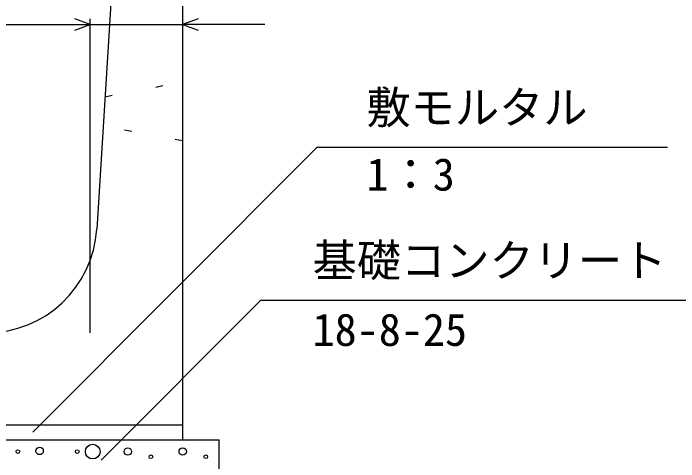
# Model space of a CAD drawing. Units: millimetres, scale not verified. Extents: x -33600 to 33600, y -11880 to 11880.
# Drawn here: x -28491 to -27589, y 3012 to 3620 of the extents above; entities that cross this region are included whole.
import ezdxf
from ezdxf.enums import TextEntityAlignment as Align

# ---------------------------------------------------------------- set-up
doc = ezdxf.new("R2010")
doc.units = ezdxf.units.MM
doc.header["$LTSCALE"] = 40
doc.linetypes.add('DOTTED', pattern=[1.75, 0.25, -1.5])
for name, color, linetype, lineweight in [('0-0_DIM', 7, 'Continuous', 25), ('0-2_HATCH', 6, 'Continuous', 25), ('0-5_OUTLINE', 3, 'Continuous', 25), ('0-6_OUTLINE2', 4, 'DOTTED', 25)]:
    doc.layers.add(name, color=color, linetype=linetype, lineweight=lineweight)
doc.styles.add('ＭＳ ゴシック', font='')
doc.styles.get('ＭＳ ゴシック').set_extended_font_data('MS Gothic')

msp = doc.modelspace()

# ---------------------------------------------------------------- linework, layer by layer
at = {"layer": '0-0_DIM'}
for p, q in [((-28386.98, 3186.74), (-28386.98, 3612.17)), ((-29786.98, 3604.67), (-28386.98, 3604.67)), ((-28386.98, 3604.67), (-28261.98, 3604.67)), ((-28150.13, 3604.67), (-28261.98, 3604.67)), ((-28079.08, 3438.29), (-28465.07, 3052.3)), ((-28079.08, 3438.29), (-27603.78, 3438.29)), ((-28155.4, 3231.03), (-28372.21, 3014.22)), ((-28155.4, 3231.03), (-27458.53, 3231.03))]:
    msp.add_line(p, q, dxfattribs=at)
for points in [[(-28408.12, 3596.97), (-28386.98, 3604.67), (-28408.12, 3612.36)], [(-28240.84, 3612.36), (-28261.98, 3604.67), (-28240.84, 3596.97)]]:
    msp.add_lwpolyline(points, dxfattribs=at)
at = {"layer": '0-2_HATCH'}
for centre, radius in [((-28383.58, 3025.96), 10), ((-28485.07, 3025.96), 2.5), ((-28455.66, 3026.84), 5), ((-28404.61, 3025.96), 2.5), ((-28335.98, 3025.96), 5), ((-28261.6, 3025.96), 5), ((-28304.7, 3018.96), 2.5), ((-28230.32, 3018.96), 2.5)]:
    msp.add_circle(centre, radius, dxfattribs=at)
at = {"layer": '0-5_OUTLINE'}
for p, q in [((-28261.98, 4086.74), (-28261.98, 3041.74)), ((-28336.98, 3986.74), (-28378.19, 3327.38)), ((-28261.98, 3061.74), (-29911.98, 3061.74)), ((-29961.98, 3041.74), (-28211.98, 3041.74)), ((-28211.98, 2841.74), (-28211.98, 3041.74))]:
    msp.add_line(p, q, dxfattribs=at)
msp.add_arc((-28527.9, 3336.74), 150, 270, 356.42367, dxfattribs=at)
at = {"layer": '0-6_OUTLINE2'}
for p, q in [((-28366.98, 3506.74), (-28261.98, 3526.74)), ((-28261.98, 3446.74), (-28369.48, 3466.74))]:
    msp.add_line(p, q, dxfattribs=at)

# ---------------------------------------------------------------- texts
at = {"layer": '0-0_DIM', "style": 'ＭＳ ゴシック'}
for s, p in [('敷モルタル', (-28012.34, 3457.02)), ('1：3', (-28012.34, 3366.33)), ('基礎コンクリート', (-28085.4, 3249.76)), ('18-8-25', (-28085.4, 3155.95))]:
    msp.add_text(s, height=43.99, dxfattribs=at).set_placement(p, align=Align.BOTTOM_LEFT)

doc.saveas('drawing.dxf')
